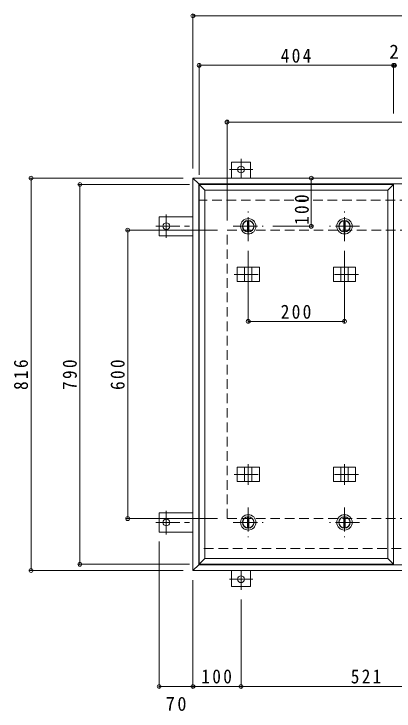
# Model space of a CAD drawing. Units: millimetres on the paper, enlarged 2 times, with parts at other scales. Extents: x -524 to 544, y -392 to 335.
# Drawn here: x -457.7 to -299.7, y -33.4 to 256.6 of the extents above; entities that cross this region are included whole.
import ezdxf
from ezdxf.enums import TextEntityAlignment as Align

# ---------------------------------------------------------------- set-up
doc = ezdxf.new("R2010")
doc.units = ezdxf.units.MM
doc.header["$LTSCALE"] = 2
doc.header["$PDMODE"] = 32
doc.header["$PDSIZE"] = 1.6
doc.linetypes.add('CHAIN1', pattern=[8, 5, -1, 1, -1])
doc.linetypes.add('DASHED2', pattern=[3, 2, -1])
for name, color, linetype, lineweight in [('0-1_躯体', 2, 'Continuous', 9), ('0-2_仕上', 3, 'Continuous', 9), ('0-3_建具', 4, 'Continuous', 9), ('0-C', 2, 'Continuous', 9), ('0-E', 3, 'Continuous', 9), ('0-F', 7, 'Continuous', 9)]:
    doc.layers.add(name, color=color, linetype=linetype, lineweight=lineweight)
doc.styles.add('ＭＳ ゴシック', font='')
doc.styles.get('ＭＳ ゴシック').set_extended_font_data('MS Gothic')

msp = doc.modelspace()

# ---------------------------------------------------------------- linework, layer by layer
at = {"layer": '0-1_躯体', "linetype": 'DASHED2'}
for p, q in [((-137.307, 179.088), (-380.907, 179.088)), ((-369.107, 46.688), (-369.107, 166.688)), ((-369.107, 166.688), (-149.107, 166.688)), ((-369.107, 46.688), (-149.107, 46.688)), ((-218.707, 34.288), (-380.907, 34.288))]:
    msp.add_line(p, q, dxfattribs=at)
at = {"layer": '0-1_躯体', "linetype": 'CHAIN1'}
for p, q in [((-320.307, 162.088), (-320.307, 174.488)), ((-314.107, 168.288), (-326.507, 168.288))]:
    msp.add_line(p, q, dxfattribs=at)
at = {"layer": '0-1_躯体'}
for p, q in [((-320.607, 170.568), (-320.607, 166.008)), ((-320.007, 170.568), (-320.007, 166.008))]:
    msp.add_line(p, q, dxfattribs=at)
for radius in [3.2, 2.4, 2.3]:
    msp.add_circle((-320.307, 168.288), radius, dxfattribs=at)
at = {"layer": '0-2_仕上'}
for p, q in [((-380.707, 185.688), (-378.307, 183.288)), ((-380.707, 27.688), (-380.707, 185.688)), ((-380.707, 185.688), (-299.907, 185.688)), ((-302.307, 183.288), (-299.907, 185.688)), ((-299.907, 185.688), (-299.907, 27.688)), ((-378.307, 30.088), (-378.307, 183.288)), ((-378.307, 183.288), (-302.307, 183.288)), ((-302.307, 183.288), (-302.307, 30.088)), ((-380.707, 27.688), (-378.307, 30.088)), ((-302.307, 30.088), (-378.307, 30.088)), ((-299.907, 27.688), (-302.307, 30.088)), ((-299.907, 27.688), (-380.707, 27.688))]:
    msp.add_line(p, q, dxfattribs=at)
at = {"layer": '0-3_建具', "color": 2}
for p, q in [((-383.307, 188.288), (-380.907, 185.888)), ((-383.307, 25.088), (-383.307, 188.288)), ((-134.907, 188.288), (-383.307, 188.288)), ((-380.907, 27.488), (-380.907, 185.888)), ((-137.307, 185.888), (-380.907, 185.888)), ((-383.307, 25.088), (-380.907, 27.488)), ((-137.307, 27.488), (-380.907, 27.488)), ((-134.907, 25.088), (-383.307, 25.088))]:
    msp.add_line(p, q, dxfattribs=at)
at = {"layer": '0-3_建具'}
for p, q in [((-364.924, 151.288), (-364.924, 145.288)), ((-364.924, 151.288), (-355.689, 151.288)), ((-361.807, 151.288), (-361.807, 145.288)), ((-358.807, 151.288), (-358.807, 145.288)), ((-355.689, 151.288), (-355.689, 145.288)), ((-315.689, 151.288), (-324.924, 151.288)), ((-324.924, 151.288), (-324.924, 145.288)), ((-321.807, 151.288), (-321.807, 145.288)), ((-318.807, 151.288), (-318.807, 145.288)), ((-315.689, 151.288), (-315.689, 145.288)), ((-364.924, 145.288), (-355.689, 145.288)), ((-315.689, 145.288), (-324.924, 145.288)), ((-364.924, 62.088), (-364.924, 68.088)), ((-364.924, 68.088), (-355.689, 68.088)), ((-361.807, 62.088), (-361.807, 68.088)), ((-358.807, 62.088), (-358.807, 68.088)), ((-355.689, 62.088), (-355.689, 68.088)), ((-315.689, 68.088), (-324.924, 68.088)), ((-324.924, 62.088), (-324.924, 68.088)), ((-321.807, 62.088), (-321.807, 68.088)), ((-318.807, 62.088), (-318.807, 68.088)), ((-315.689, 62.088), (-315.689, 68.088)), ((-364.924, 62.088), (-355.689, 62.088)), ((-315.689, 62.088), (-324.924, 62.088))]:
    msp.add_line(p, q, dxfattribs=at)
at = {"layer": '0-3_建具', "linetype": 'CHAIN1'}
for p, q in [((-360.307, 152.711), (-360.307, 144.064)), ((-320.307, 152.711), (-320.307, 144.064)), ((-366.189, 148.288), (-354.425, 148.288)), ((-314.425, 148.288), (-326.189, 148.288)), ((-360.307, 60.665), (-360.307, 69.312)), ((-320.307, 60.665), (-320.307, 69.312)), ((-366.189, 65.088), (-354.425, 65.088)), ((-314.425, 65.088), (-326.189, 65.088))]:
    msp.add_line(p, q, dxfattribs=at)
at = {"layer": '0-C', "linetype": 'CHAIN1'}
for p, q in [((-360.307, 162.088), (-360.307, 174.488)), ((-366.507, 168.288), (-354.107, 168.288)), ((-360.307, 51.288), (-360.307, 38.888)), ((-320.307, 51.288), (-320.307, 38.888)), ((-366.507, 45.088), (-354.107, 45.088)), ((-314.107, 45.088), (-326.507, 45.088))]:
    msp.add_line(p, q, dxfattribs=at)
at = {"layer": '0-C'}
for p, q in [((-360.607, 170.568), (-360.607, 166.008)), ((-360.007, 170.568), (-360.007, 166.008)), ((-360.607, 42.808), (-360.607, 47.368)), ((-360.007, 42.808), (-360.007, 47.368)), ((-320.607, 42.808), (-320.607, 47.368)), ((-320.007, 42.808), (-320.007, 47.368))]:
    msp.add_line(p, q, dxfattribs=at)
for centre, radius in [((-360.307, 168.288), 3.2), ((-360.307, 168.288), 2.4), ((-360.307, 168.288), 2.3), ((-360.307, 45.088), 3.2), ((-360.307, 45.088), 2.4), ((-360.307, 45.088), 2.3), ((-320.307, 45.088), 3.2), ((-320.307, 45.088), 2.4), ((-320.307, 45.088), 2.3)]:
    msp.add_circle(centre, radius, dxfattribs=at)
at = {"layer": '0-E'}
for p, q in [((-359.307, 194.928), (-367.307, 194.928)), ((-367.307, 188.288), (-367.307, 194.928)), ((-359.307, 188.288), (-359.307, 194.928)), ((-397.347, 172.288), (-397.347, 164.288)), ((-383.307, 172.288), (-397.347, 172.288)), ((-383.307, 164.288), (-397.347, 164.288)), ((-383.307, 49.088), (-397.347, 49.088)), ((-397.347, 41.088), (-397.347, 49.088)), ((-383.307, 41.088), (-397.347, 41.088)), ((-367.307, 25.088), (-367.307, 18.448)), ((-359.307, 25.088), (-359.307, 18.448)), ((-359.307, 18.448), (-367.307, 18.448))]:
    msp.add_line(p, q, dxfattribs=at)
at = {"layer": '0-E', "linetype": 'CHAIN1'}
for p, q in [((-363.307, 196.36), (-363.307, 188.328)), ((-358.339, 191.928), (-368.116, 191.928)), ((-394.347, 173.256), (-394.347, 163.479)), ((-398.779, 168.288), (-383.307, 168.288)), ((-394.347, 40.12), (-394.347, 49.897)), ((-398.779, 45.088), (-383.307, 45.088)), ((-363.307, 17.016), (-363.307, 25.048)), ((-358.339, 21.448), (-368.116, 21.448))]:
    msp.add_line(p, q, dxfattribs=at)
at = {"layer": '0-E'}
for centre in [(-363.307, 191.928), (-394.347, 168.288), (-394.347, 45.088), (-363.307, 21.448)]:
    msp.add_circle(centre, 1.4, dxfattribs=at)
at = {"layer": '0-F'}
for p, q in [((-383.307, 256.43), (-383.307, 192.288)), ((-383.307, 255.83), (-134.907, 255.83)), ((-380.707, 235.872), (-380.707, 189.688)), ((-380.707, 235.272), (-299.907, 235.272)), ((-299.907, 235.872), (-299.907, 215.265)), ((-299.907, 235.272), (-299.507, 235.272)), ((-369.107, 212.231), (-369.107, 170.688)), ((-369.107, 211.631), (-149.107, 211.631)), ((-451.187, 188.288), (-387.307, 188.288)), ((-450.587, 188.288), (-450.587, 25.088)), ((-430.898, 185.688), (-384.707, 185.688)), ((-430.298, 27.688), (-430.298, 185.688)), ((-334.123, 188.288), (-334.123, 168.288)), ((-333.523, 168.288), (-350.107, 168.288)), ((-411.008, 166.688), (-373.107, 166.688)), ((-410.408, 46.688), (-410.408, 166.688)), ((-360.307, 128.123), (-360.307, 158.088)), ((-320.307, 128.123), (-320.307, 158.088)), ((-360.307, 128.723), (-320.307, 128.723)), ((-411.008, 46.688), (-373.107, 46.688)), ((-397.347, -23.779), (-397.347, 37.088)), ((-430.898, 27.688), (-384.707, 27.688)), ((-451.187, 25.088), (-387.307, 25.088)), ((-383.307, -23.779), (-383.307, 21.088)), ((-363.307, -23.779), (-363.307, 13.016)), ((-397.347, -23.179), (-383.307, -23.179)), ((-383.307, -23.179), (-363.307, -23.179)), ((-363.307, -23.179), (-259.107, -23.179))]:
    msp.add_line(p, q, dxfattribs=at)
for p in [(-383.307, 255.83), (-380.707, 235.272), (-299.907, 235.272), (-299.507, 235.272), (-369.107, 211.631), (-450.587, 188.288), (-334.123, 188.288), (-430.298, 185.688), (-334.123, 168.288), (-410.408, 166.688), (-360.307, 128.723), (-320.307, 128.723), (-410.408, 46.688), (-430.298, 27.688), (-450.587, 25.088), (-397.347, -23.179), (-383.307, -23.179), (-363.307, -23.179)]:
    msp.add_point(p, dxfattribs=at)

# ---------------------------------------------------------------- texts
at = {"layer": '0-F', "color": 2, "style": 'ＭＳ ゴシック'}
msp.add_text('2', height=5.865, dxfattribs=at).set_placement((-301.707, 236.272), align=Align.BOTTOM_LEFT)
at = {"layer": '0-F', "color": 2, "char_height": 5.865, "attachment_point": 7, "style": 'ＭＳ ゴシック'}
for s, insert in [('\\T1.27;\\W0.9;404', (-346.807, 236.272)), ('\\T1.27;\\W0.9;200', (-346.807, 129.723)), ('\\T1.27;\\W0.9;100', (-379.807, -21.979)), ('\\T1.27;\\W0.9;521', (-317.707, -21.979)), ('\\T1.27;\\W0.95;70', (-394.577, -33.393))]:
    msp.add_mtext(s, dxfattribs=dict(at, insert=insert))
at = {"layer": '0-F', "color": 2, "char_height": 5.865, "attachment_point": 7, "rotation": 90, "style": 'ＭＳ ゴシック'}
for s, insert in [('\\T1.27;\\W0.9;100', (-335.083, 168.844)), ('\\T1.27;\\W0.9;816', (-451.787, 100.188)), ('\\T1.27;\\W0.9;790', (-431.498, 100.188)), ('\\T1.27;\\W0.9;600', (-411.608, 100.188))]:
    msp.add_mtext(s, dxfattribs=dict(at, insert=insert))

doc.saveas('drawing.dxf')
